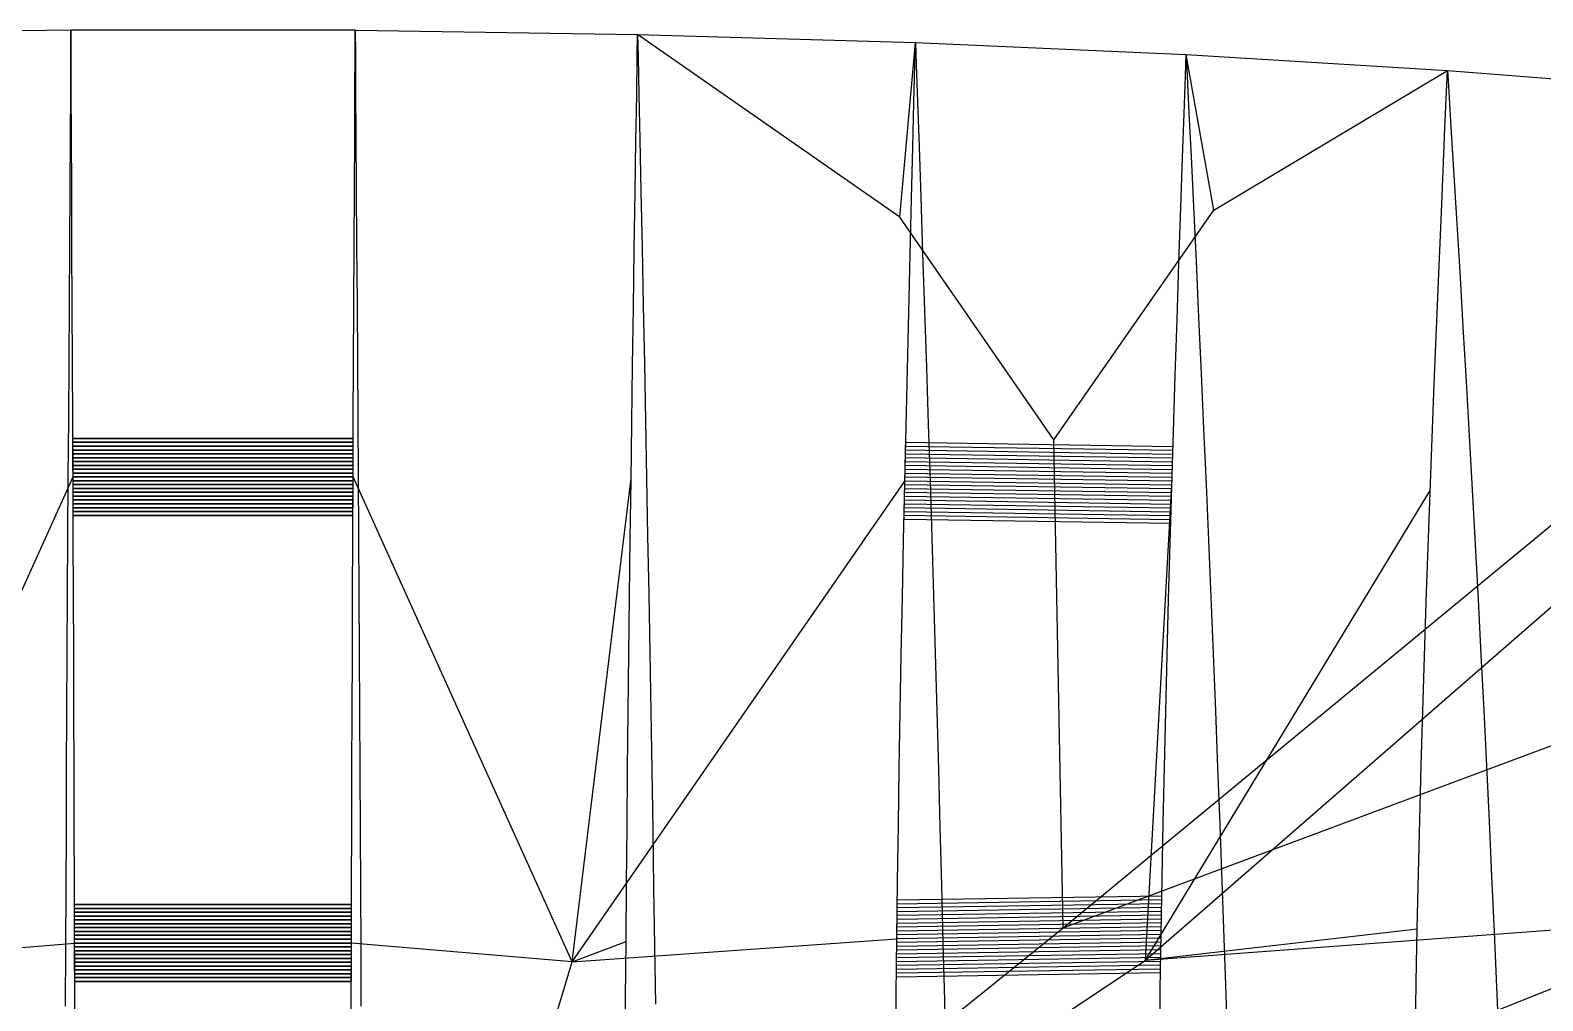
# Model space of a CAD drawing. Extents: x -442 to 442, y 0 to 303.
# Drawn here: x -28.5 to 207.7, y 151.8 to 303.3 of the extents above; entities that cross this region are included whole.
import ezdxf

# ---------------------------------------------------------------- set-up
doc = ezdxf.new("R2010")
doc.units = 0

msp = doc.modelspace()

# ---------------------------------------------------------------- linework, layer by layer
at = {"layer": 'default', "color": 5, "linetype": 'CONTINUOUS'}
for p, q in [((-22.204, 303.301, 0.392), (-66.309, 302.663, 3.558)), ((-22.204, 303.301, 0.392), (-22.228, 299.784, -0.314)), ((22.204, 303.301, 0.392), (-22.204, 303.301, 0.392)), ((22.204, 303.301, 0.392), (22.228, 299.784, -0.314)), ((22.204, 303.301, 0.392), (66.309, 302.663, 3.558)), ((66.309, 302.663, 3.558), (66.383, 299.168, 2.858)), ((66.309, 302.663, 3.558), (109.698, 301.408, 9.802)), ((109.698, 301.408, 9.802), (109.819, 297.956, 9.114)), ((109.698, 301.408, 9.802), (151.974, 299.524, 18.966)), ((-22.228, 299.784, -0.314), (-22.269, 293.791, -1.504)), ((22.228, 299.784, -0.314), (22.269, 293.791, -1.504)), ((66.383, 299.168, 2.858), (66.509, 293.212, 1.677)), ((109.819, 297.956, 9.114), (110.023, 292.073, 7.953)), ((151.974, 299.524, 18.966), (152.139, 296.137, 18.296)), ((151.974, 299.524, 18.966), (192.782, 297.031, 30.818)), ((152.139, 296.137, 18.296), (152.418, 290.364, 17.165)), ((192.782, 297.031, 30.818), (192.987, 293.73, 30.17)), ((192.782, 297.031, 30.818), (231.772, 293.93, 45.097)), ((-22.269, 293.791, -1.504), (-22.316, 286.767, -2.892)), ((22.269, 293.791, -1.504), (22.316, 286.767, -2.892)), ((66.509, 293.212, 1.677), (66.655, 286.232, 0.302)), ((192.987, 293.73, 30.17), (193.333, 288.103, 29.077)), ((110.023, 292.073, 7.953), (110.261, 285.179, 6.601)), ((152.418, 290.364, 17.165), (152.744, 283.598, 15.848)), ((-22.316, 286.767, -2.892), (-22.37, 278.667, -4.47)), ((22.316, 286.767, -2.892), (22.37, 278.667, -4.47)), ((66.655, 286.232, 0.302), (66.821, 278.182, -1.263)), ((193.333, 288.103, 29.077), (193.737, 281.508, 27.804)), ((110.261, 285.179, 6.601), (110.531, 277.228, 5.063)), ((152.744, 283.598, 15.848), (153.114, 275.796, 14.348)), ((193.737, 281.508, 27.804), (194.196, 273.902, 26.355)), ((-22.37, 278.667, -4.47), (-22.428, 269.794, -6.179)), ((22.37, 278.667, -4.47), (22.428, 269.794, -6.179)), ((66.821, 278.182, -1.263), (67.001, 269.364, -2.957)), ((110.531, 277.228, 5.063), (110.824, 268.518, 3.397)), ((153.114, 275.796, 14.348), (153.515, 267.249, 12.725)), ((194.196, 273.902, 26.355), (194.693, 265.571, 24.785)), ((-22.428, 269.794, -6.179), (-22.487, 260.667, -7.912)), ((22.428, 269.794, -6.179), (22.487, 260.667, -7.912)), ((67.001, 269.364, -2.957), (67.183, 260.292, -4.675)), ((110.824, 268.518, 3.397), (111.121, 259.559, 1.708)), ((153.515, 267.249, 12.725), (153.921, 258.456, 11.078)), ((194.693, 265.571, 24.785), (195.197, 257, 23.193)), ((-22.487, 260.667, -7.912), (-22.545, 251.606, -9.603)), ((22.487, 260.667, -7.912), (22.545, 251.606, -9.603)), ((67.183, 260.292, -4.675), (67.361, 251.287, -6.351)), ((111.121, 259.559, 1.708), (111.411, 250.665, 0.06)), ((153.921, 258.456, 11.078), (154.318, 249.728, 9.471)), ((195.197, 257, 23.193), (195.689, 248.492, 21.639)), ((-22.545, 251.606, -9.603), (-22.601, 242.611, -11.251)), ((22.545, 251.606, -9.603), (22.601, 242.611, -11.251)), ((67.361, 251.287, -6.351), (67.534, 242.348, -7.985)), ((111.411, 250.665, 0.06), (111.693, 241.836, -1.547)), ((154.318, 249.728, 9.471), (154.705, 241.064, 7.904)), ((195.689, 248.492, 21.639), (196.169, 240.047, 20.123)), ((-22.601, 242.611, -11.251), (-22.656, 233.596, -12.872)), ((22.601, 242.611, -11.251), (22.656, 233.596, -12.872)), ((67.534, 242.348, -7.985), (67.705, 233.389, -9.592)), ((111.693, 241.836, -1.547), (111.971, 232.987, -3.128)), ((154.705, 241.064, 7.904), (155.086, 232.379, 6.363)), ((196.169, 240.047, 20.123), (196.641, 231.581, 18.632)), ((-22.656, 233.596, -12.872), (-22.71, 224.517, -14.465)), ((22.656, 233.596, -12.872), (22.71, 224.517, -14.465)), ((67.705, 233.389, -9.592), (67.873, 224.365, -11.173)), ((111.971, 232.987, -3.128), (112.244, 224.074, -4.683)), ((155.086, 232.379, 6.363), (155.46, 223.633, 4.846)), ((196.641, 231.581, 18.632), (197.105, 223.055, 17.165)), ((-22.71, 224.517, -14.465), (-22.764, 215.359, -16.029)), ((22.71, 224.517, -14.465), (22.764, 215.359, -16.029)), ((67.873, 224.365, -11.173), (68.037, 215.264, -12.723)), ((112.244, 224.074, -4.683), (112.513, 215.085, -6.208)), ((155.46, 223.633, 4.846), (155.827, 214.811, 3.359)), ((197.105, 223.055, 17.165), (197.561, 214.455, 15.725)), ((-22.764, 215.359, -16.029), (-22.816, 206.155, -17.561)), ((22.764, 215.359, -16.029), (22.816, 206.155, -17.561)), ((68.037, 215.264, -12.723), (68.199, 206.117, -14.243)), ((112.513, 215.085, -6.208), (112.776, 206.051, -7.704)), ((155.827, 214.811, 3.359), (156.188, 205.945, 1.899)), ((197.561, 214.455, 15.725), (198.009, 205.813, 14.311)), ((-22.816, 206.155, -17.561), (-22.866, 196.928, -19.052)), ((22.816, 206.155, -17.561), (22.866, 196.928, -19.052)), ((68.199, 206.117, -14.243), (68.356, 196.946, -15.722)), ((112.776, 206.051, -7.704), (113.031, 196.992, -9.159)), ((156.188, 205.945, 1.899), (156.539, 197.056, 0.479)), ((198.009, 205.813, 14.311), (198.444, 197.147, 12.936)), ((-22.866, 196.928, -19.052), (-22.916, 187.697, -20.506)), ((22.866, 196.928, -19.052), (22.916, 187.697, -20.506)), ((68.356, 196.946, -15.722), (68.509, 187.772, -17.164)), ((113.031, 196.992, -9.159), (113.281, 187.931, -10.579)), ((156.539, 197.056, 0.479), (156.881, 188.163, -0.907)), ((198.444, 197.147, 12.936), (198.87, 188.478, 11.593)), ((-22.916, 187.697, -20.506), (-22.964, 178.478, -21.921)), ((22.916, 187.697, -20.506), (22.964, 178.478, -21.921)), ((68.509, 187.772, -17.164), (68.658, 178.611, -18.568)), ((113.281, 187.931, -10.579), (113.524, 178.882, -11.96)), ((156.881, 188.163, -0.907), (157.214, 179.282, -2.257)), ((198.87, 188.478, 11.593), (199.284, 179.821, 10.286)), ((199.284, 179.821, 10.286), (199.688, 171.183, 9.008)), ((-22.964, 178.478, -21.921), (-23.011, 169.281, -23.303)), ((22.964, 178.478, -21.921), (23.011, 169.281, -23.303)), ((68.658, 178.611, -18.568), (68.803, 169.47, -19.939)), ((113.524, 178.882, -11.96), (113.761, 169.854, -13.31)), ((157.214, 179.282, -2.257), (157.539, 170.422, -3.575)), ((157.539, 170.422, -3.575), (157.855, 161.587, -4.853)), ((199.688, 171.183, 9.008), (200.081, 162.571, 7.769)), ((-23.011, 169.281, -23.303), (-23.057, 160.111, -24.642)), ((23.011, 169.281, -23.303), (23.057, 160.111, -24.642)), ((68.803, 169.47, -19.939), (68.944, 160.356, -21.267)), ((113.761, 169.854, -13.31), (113.991, 160.852, -14.618)), ((113.991, 160.852, -14.618), (114.214, 151.886, -15.886)), ((157.855, 161.587, -4.853), (158.161, 152.788, -6.091)), ((200.081, 162.571, 7.769), (200.461, 153.993, 6.568)), ((-23.057, 160.111, -24.642), (-23.101, 150.977, -25.939)), ((23.057, 160.111, -24.642), (23.101, 150.977, -25.939)), ((68.944, 160.356, -21.267), (69.081, 151.278, -22.554)), ((200.461, 153.993, 6.568), (200.827, 145.454, 5.41)), ((114.214, 151.886, -15.886), (114.428, 142.961, -17.106)), ((158.161, 152.788, -6.091), (158.455, 144.029, -7.284))]:
    msp.add_line(p, q, dxfattribs=at)
at = {"layer": 'default', "color": 3, "linetype": 'CONTINUOUS'}
for p, q in [((-22.186, 299.76, 0.926), (-22.204, 303.301, 0.392)), ((22.186, 299.76, 0.926), (22.204, 303.301, 0.392)), ((66.253, 299.144, 4.083), (66.309, 302.663, 3.558)), ((109.608, 297.93, 10.313), (109.698, 301.408, 9.802)), ((-22.156, 293.724, 1.825), (-22.186, 299.76, 0.926)), ((22.156, 293.724, 1.825), (22.186, 299.76, 0.926)), ((66.159, 293.144, 4.97), (66.253, 299.144, 4.083)), ((109.457, 292.003, 11.175), (109.608, 297.93, 10.313)), ((151.853, 296.11, 19.456), (151.974, 299.524, 18.966)), ((151.649, 290.29, 20.283), (151.853, 296.11, 19.456)), ((192.636, 293.701, 31.281), (192.782, 297.031, 30.818)), ((-22.12, 286.646, 2.871), (-22.156, 293.724, 1.825)), ((22.12, 286.646, 2.871), (22.156, 293.724, 1.825)), ((66.05, 286.109, 6.001), (66.159, 293.144, 4.97)), ((192.388, 288.025, 32.062), (192.636, 293.701, 31.281)), ((109.281, 285.052, 12.177), (109.457, 292.003, 11.175)), ((151.412, 283.465, 21.242), (151.649, 290.29, 20.283)), ((-22.08, 278.491, 4.055), (-22.12, 286.646, 2.871)), ((22.08, 278.491, 4.055), (22.12, 286.646, 2.871)), ((65.926, 278.003, 7.168), (66.05, 286.109, 6.001)), ((192.101, 281.368, 32.969), (192.388, 288.025, 32.062)), ((109.081, 277.043, 13.312), (109.281, 285.052, 12.177)), ((151.143, 275.603, 22.329), (151.412, 283.465, 21.242)), ((191.776, 273.699, 33.997), (192.101, 281.368, 32.969)), ((-22.036, 269.573, 5.334), (-22.08, 278.491, 4.055)), ((22.036, 269.573, 5.334), (22.08, 278.491, 4.055)), ((65.792, 269.138, 8.428), (65.926, 278.003, 7.168)), ((108.866, 268.285, 14.536), (109.081, 277.043, 13.312)), ((150.853, 267.004, 23.503), (151.143, 275.603, 22.329)), ((191.425, 265.312, 35.105), (191.776, 273.699, 33.997)), ((-21.992, 260.4, 6.624), (-22.036, 269.573, 5.334)), ((21.992, 260.4, 6.624), (22.036, 269.573, 5.334)), ((65.657, 260.02, 9.7), (65.792, 269.138, 8.428)), ((108.649, 259.277, 15.773), (108.866, 268.285, 14.536)), ((150.561, 258.159, 24.687), (150.853, 267.004, 23.503)), ((191.071, 256.685, 36.224), (191.425, 265.312, 35.105)), ((-21.95, 251.302, 7.875), (-21.992, 260.4, 6.624)), ((21.95, 251.302, 7.875), (21.992, 260.4, 6.624)), ((65.526, 250.978, 10.933), (65.657, 260.02, 9.7)), ((108.438, 250.343, 16.971), (108.649, 259.277, 15.773)), ((150.278, 249.388, 25.834), (150.561, 258.159, 24.687)), ((190.728, 248.13, 37.307), (191.071, 256.685, 36.224)), ((-21.908, 242.275, 9.091), (-21.95, 251.302, 7.875)), ((21.908, 242.275, 9.091), (21.95, 251.302, 7.875)), ((65.399, 242.004, 12.131), (65.526, 250.978, 10.933)), ((108.234, 241.477, 18.134), (108.438, 250.343, 16.971)), ((150.003, 240.684, 26.947), (150.278, 249.388, 25.834)), ((190.395, 239.64, 38.358), (190.728, 248.13, 37.307)), ((-21.868, 233.25, 10.269), (-21.908, 242.275, 9.091)), ((21.868, 233.25, 10.269), (21.908, 242.275, 9.091)), ((65.276, 233.034, 13.292), (65.399, 242.004, 12.131)), ((108.035, 232.615, 19.262), (108.234, 241.477, 18.134)), ((149.736, 231.983, 28.027), (150.003, 240.684, 26.947)), ((190.072, 231.153, 39.376), (190.395, 239.64, 38.358)), ((-21.829, 224.186, 11.411), (-21.868, 233.25, 10.269)), ((21.829, 224.186, 11.411), (21.868, 233.25, 10.269)), ((65.156, 224.025, 14.417), (65.276, 233.034, 13.292)), ((107.843, 223.714, 20.354), (108.035, 232.615, 19.262)), ((149.478, 223.244, 29.072), (149.736, 231.983, 28.027)), ((189.76, 222.63, 40.361), (190.072, 231.153, 39.376)), ((-21.792, 215.095, 12.502), (-21.829, 224.186, 11.411)), ((21.792, 215.095, 12.502), (21.829, 224.186, 11.411)), ((65.042, 214.988, 15.491), (65.156, 224.025, 14.417)), ((107.66, 214.786, 21.397), (107.843, 223.714, 20.354)), ((149.232, 214.479, 30.069), (149.478, 223.244, 29.072)), ((189.463, 214.081, 41.301), (189.76, 222.63, 40.361)), ((-21.757, 206.01, 13.538), (-21.792, 215.095, 12.502)), ((21.757, 206.01, 13.538), (21.792, 215.095, 12.502)), ((64.934, 205.958, 16.512), (65.042, 214.988, 15.491)), ((107.486, 205.864, 22.387), (107.66, 214.786, 21.397)), ((148.999, 205.72, 31.015), (149.232, 214.479, 30.069)), ((189.181, 205.538, 42.191), (189.463, 214.081, 41.301)), ((-21.724, 196.949, 14.508), (-21.757, 206.01, 13.538)), ((21.724, 196.949, 14.508), (21.757, 206.01, 13.538)), ((64.832, 196.951, 17.467), (64.934, 205.958, 16.512)), ((107.323, 196.966, 23.313), (107.486, 205.864, 22.387)), ((148.78, 196.984, 31.899), (148.999, 205.72, 31.015)), ((188.918, 197.018, 43.022), (189.181, 205.538, 42.191)), ((-21.693, 187.918, 15.41), (-21.724, 196.949, 14.508)), ((21.693, 187.918, 15.41), (21.724, 196.949, 14.508)), ((64.738, 187.975, 18.355), (64.832, 196.951, 17.467)), ((107.172, 188.098, 24.174), (107.323, 196.966, 23.313)), ((148.578, 188.278, 32.72), (148.78, 196.984, 31.899)), ((188.674, 188.527, 43.793), (188.918, 197.018, 43.022)), ((-21.665, 178.912, 16.244), (-21.693, 187.918, 15.41)), ((21.665, 178.912, 16.244), (21.693, 187.918, 15.41)), ((64.651, 179.023, 19.175), (64.738, 187.975, 18.355)), ((107.032, 179.254, 24.968), (107.172, 188.098, 24.174)), ((148.391, 179.595, 33.476), (148.578, 188.278, 32.72)), ((188.449, 180.059, 44.502), (188.674, 188.527, 43.793)), ((148.221, 170.922, 34.164), (148.391, 179.595, 33.476)), ((188.246, 171.6, 45.145), (188.449, 180.059, 44.502)), ((-21.639, 169.914, 17.004), (-21.665, 178.912, 16.244)), ((21.639, 169.914, 17.004), (21.665, 178.912, 16.244)), ((64.572, 170.08, 19.922), (64.651, 179.023, 19.175)), ((106.905, 170.419, 25.691), (107.032, 179.254, 24.968)), ((64.5, 161.149, 20.595), (64.572, 170.08, 19.922)), ((106.791, 161.596, 26.341), (106.905, 170.419, 25.691)), ((148.069, 162.26, 34.781), (148.221, 170.922, 34.164)), ((188.063, 163.152, 45.721), (188.246, 171.6, 45.145)), ((-21.616, 160.929, 17.689), (-21.639, 169.914, 17.004)), ((21.616, 160.929, 17.689), (21.639, 169.914, 17.004)), ((187.902, 154.742, 46.229), (188.063, 163.152, 45.721)), ((-21.595, 151.983, 18.298), (-21.616, 160.929, 17.689)), ((21.595, 151.983, 18.298), (21.616, 160.929, 17.689)), ((64.437, 152.258, 21.193), (64.5, 161.149, 20.595)), ((106.689, 152.812, 26.918), (106.791, 161.596, 26.341)), ((147.934, 153.636, 35.327), (148.069, 162.26, 34.781)), ((147.818, 145.077, 35.794), (147.934, 153.636, 35.327)), ((187.765, 146.395, 46.662), (187.902, 154.742, 46.229)), ((-21.577, 143.104, 18.822), (-21.595, 151.983, 18.298)), ((21.577, 143.104, 18.822), (21.595, 151.983, 18.298)), ((64.382, 143.432, 21.708), (64.437, 152.258, 21.193)), ((106.602, 144.093, 27.413), (106.689, 152.812, 26.918))]:
    msp.add_line(p, q, dxfattribs=at)
at = {"layer": 'default', "color": 30, "linetype": 'CONTINUOUS'}
for p, q in [((107.28, 274.149, 94.138), (66.309, 302.663, 3.558)), ((107.28, 274.149, 94.138), (109.698, 301.408, 9.802)), ((156.309, 275.218, 94.697), (151.974, 299.524, 18.966)), ((156.309, 275.218, 94.697), (192.782, 297.031, 30.818)), ((131.325, 239.366, 203.23), (107.28, 274.149, 94.138)), ((131.325, 239.366, 203.23), (156.309, 275.218, 94.697)), ((132.746, 163.168, 438.179), (131.325, 239.366, 203.23)), ((132.746, 163.168, 438.179), (212.202, 228.693, 246.04)), ((132.746, 163.168, 438.179), (264.777, 212.451, 304.856)), ((33.693, 83.712, 669.633), (132.746, 163.168, 438.179))]:
    msp.add_line(p, q, dxfattribs=at)
at = {"layer": 'default', "color": 2, "linetype": 'CONTINUOUS'}
for p, q in [((-21.894, 238.978, 9.521), (-21.896, 239.578, 9.443)), ((-21.896, 239.578, 9.443), (21.896, 239.578, 9.443)), ((21.896, 239.578, 9.443), (-21.896, 239.578, 9.443)), ((-21.894, 238.978, 9.521), (-21.896, 238.978, 9.443)), ((-21.891, 238.378, 9.599), (-21.894, 238.978, 9.521)), ((-21.894, 238.978, 9.521), (21.894, 238.978, 9.521)), ((21.894, 238.978, 9.521), (-21.894, 238.978, 9.521)), ((21.891, 238.378, 9.599), (21.894, 238.978, 9.521)), ((21.894, 238.978, 9.521), (21.896, 239.578, 9.443)), ((21.894, 238.978, 9.521), (21.896, 238.978, 9.443)), ((108.163, 238.337, 18.534), (108.177, 238.937, 18.457)), ((149.93, 238.301, 27.243), (108.177, 238.937, 18.457)), ((-21.891, 238.378, 9.599), (-21.894, 238.378, 9.521)), ((-21.888, 237.778, 9.678), (-21.891, 238.378, 9.599)), ((-21.891, 238.378, 9.599), (21.891, 238.378, 9.599)), ((21.891, 238.378, 9.599), (-21.891, 238.378, 9.599)), ((-21.888, 237.778, 9.678), (-21.891, 237.778, 9.599)), ((-21.886, 237.178, 9.756), (-21.888, 237.778, 9.678)), ((-21.888, 237.778, 9.678), (21.888, 237.778, 9.678)), ((21.888, 237.778, 9.678), (-21.888, 237.778, 9.678)), ((-21.886, 237.178, 9.756), (-21.888, 237.178, 9.678)), ((-21.883, 236.578, 9.834), (-21.886, 237.178, 9.756)), ((-21.886, 237.178, 9.756), (21.886, 237.178, 9.756)), ((21.886, 237.178, 9.756), (-21.886, 237.178, 9.756)), ((-21.883, 236.578, 9.834), (-21.886, 236.578, 9.756)), ((-21.88, 235.978, 9.913), (-21.883, 236.578, 9.834)), ((-21.883, 236.578, 9.834), (21.883, 236.578, 9.834)), ((21.883, 236.578, 9.834), (-21.883, 236.578, 9.834)), ((21.88, 235.978, 9.913), (21.883, 236.578, 9.834)), ((21.883, 236.578, 9.834), (21.886, 237.178, 9.756)), ((21.883, 236.578, 9.834), (21.886, 236.578, 9.756)), ((21.886, 237.178, 9.756), (21.888, 237.778, 9.678)), ((21.886, 237.178, 9.756), (21.888, 237.178, 9.678)), ((21.888, 237.778, 9.678), (21.891, 238.378, 9.599)), ((21.888, 237.778, 9.678), (21.891, 237.778, 9.599)), ((21.891, 238.378, 9.599), (21.894, 238.378, 9.521)), ((108.11, 235.937, 18.839), (108.123, 236.537, 18.763)), ((108.123, 236.537, 18.763), (108.137, 237.137, 18.686)), ((149.856, 235.9, 27.541), (108.123, 236.537, 18.763)), ((108.137, 237.137, 18.686), (108.15, 237.737, 18.61)), ((149.875, 236.5, 27.466), (108.137, 237.137, 18.686)), ((108.15, 237.737, 18.61), (108.163, 238.337, 18.534)), ((149.893, 237.1, 27.392), (108.15, 237.737, 18.61)), ((149.912, 237.7, 27.318), (108.163, 238.337, 18.534)), ((149.875, 236.5, 27.466), (149.893, 236.5, 27.392)), ((149.893, 237.1, 27.392), (149.912, 237.1, 27.318)), ((149.912, 237.7, 27.318), (149.93, 237.7, 27.243)), ((-21.88, 235.978, 9.913), (-21.883, 235.978, 9.834)), ((-21.878, 235.378, 9.991), (-21.88, 235.978, 9.913)), ((-21.88, 235.978, 9.913), (21.88, 235.978, 9.913)), ((21.88, 235.978, 9.913), (-21.88, 235.978, 9.913)), ((-21.878, 235.378, 9.991), (-21.88, 235.378, 9.913)), ((-21.875, 234.778, 10.07), (-21.878, 235.378, 9.991)), ((-21.878, 235.378, 9.991), (21.878, 235.378, 9.991)), ((21.878, 235.378, 9.991), (-21.878, 235.378, 9.991)), ((-21.875, 234.778, 10.07), (-21.878, 234.778, 9.991)), ((-21.872, 234.178, 10.148), (-21.875, 234.778, 10.07)), ((-21.875, 234.778, 10.07), (21.875, 234.778, 10.07)), ((21.875, 234.778, 10.07), (-21.875, 234.778, 10.07)), ((-21.872, 234.178, 10.148), (-21.875, 234.178, 10.07)), ((-21.87, 233.578, 10.226), (-21.872, 234.178, 10.148)), ((-21.872, 234.178, 10.148), (21.872, 234.178, 10.148)), ((21.872, 234.178, 10.148), (-21.872, 234.178, 10.148)), ((21.87, 233.578, 10.226), (21.872, 234.178, 10.148)), ((21.872, 234.178, 10.148), (21.875, 234.778, 10.07)), ((21.872, 234.178, 10.148), (21.875, 234.178, 10.07)), ((21.875, 234.778, 10.07), (21.878, 235.378, 9.991)), ((21.875, 234.778, 10.07), (21.878, 234.778, 9.991)), ((21.878, 235.378, 9.991), (21.88, 235.978, 9.913)), ((21.878, 235.378, 9.991), (21.88, 235.378, 9.913)), ((21.88, 235.978, 9.913), (21.883, 235.978, 9.834)), ((108.056, 233.536, 19.144), (108.069, 234.137, 19.068)), ((108.069, 234.137, 19.068), (108.083, 234.737, 18.992)), ((149.783, 233.499, 27.839), (108.069, 234.137, 19.068)), ((108.083, 234.737, 18.992), (108.096, 235.337, 18.915)), ((149.801, 234.099, 27.764), (108.083, 234.737, 18.992)), ((108.096, 235.337, 18.915), (108.11, 235.937, 18.839)), ((149.82, 234.699, 27.69), (108.096, 235.337, 18.915)), ((149.838, 235.299, 27.615), (108.11, 235.937, 18.839)), ((149.801, 234.099, 27.764), (149.82, 234.099, 27.69)), ((149.82, 234.699, 27.69), (149.838, 234.699, 27.615)), ((149.838, 235.299, 27.615), (149.856, 235.299, 27.541)), ((149.856, 235.9, 27.541), (149.875, 235.9, 27.466)), ((-21.87, 233.578, 10.226), (-21.872, 233.578, 10.148)), ((-21.867, 232.978, 10.303), (-21.87, 233.578, 10.226)), ((-21.87, 233.578, 10.226), (21.87, 233.578, 10.226)), ((21.87, 233.578, 10.226), (-21.87, 233.578, 10.226)), ((-21.867, 232.978, 10.303), (-21.87, 232.978, 10.226)), ((-21.864, 232.378, 10.379), (-21.867, 232.978, 10.303)), ((-21.867, 232.978, 10.303), (21.867, 232.978, 10.303)), ((21.867, 232.978, 10.303), (-21.867, 232.978, 10.303)), ((-21.864, 232.378, 10.379), (-21.867, 232.378, 10.303)), ((-21.862, 231.778, 10.455), (-21.864, 232.378, 10.379)), ((-21.864, 232.378, 10.379), (21.864, 232.378, 10.379)), ((21.864, 232.378, 10.379), (-21.864, 232.378, 10.379)), ((-21.862, 231.778, 10.455), (-21.864, 231.778, 10.379)), ((-21.859, 231.178, 10.53), (-21.862, 231.778, 10.455)), ((-21.862, 231.778, 10.455), (21.862, 231.778, 10.455)), ((21.862, 231.778, 10.455), (-21.862, 231.778, 10.455)), ((21.859, 231.178, 10.53), (21.862, 231.778, 10.455)), ((21.862, 231.778, 10.455), (21.864, 232.378, 10.379)), ((21.862, 231.778, 10.455), (21.864, 231.778, 10.379)), ((21.864, 232.378, 10.379), (21.867, 232.978, 10.303)), ((21.864, 232.378, 10.379), (21.867, 232.378, 10.303)), ((21.867, 232.978, 10.303), (21.87, 233.578, 10.226)), ((21.867, 232.978, 10.303), (21.87, 232.978, 10.226)), ((21.87, 233.578, 10.226), (21.872, 233.578, 10.148)), ((108.003, 231.136, 19.443), (108.016, 231.736, 19.37)), ((108.016, 231.736, 19.37), (108.029, 232.336, 19.296)), ((149.71, 231.098, 28.133), (108.016, 231.736, 19.37)), ((108.029, 232.336, 19.296), (108.043, 232.936, 19.221)), ((149.728, 231.698, 28.061), (108.029, 232.336, 19.296)), ((108.043, 232.936, 19.221), (108.056, 233.536, 19.144)), ((149.746, 232.298, 27.988), (108.043, 232.936, 19.221)), ((149.764, 232.899, 27.913), (108.056, 233.536, 19.144)), ((149.728, 231.698, 28.061), (149.746, 231.698, 27.988)), ((149.746, 232.298, 27.988), (149.764, 232.298, 27.913)), ((149.764, 232.899, 27.913), (149.783, 232.899, 27.839)), ((149.783, 233.499, 27.839), (149.801, 233.499, 27.764)), ((-21.859, 231.178, 10.53), (-21.862, 231.178, 10.455)), ((-21.857, 230.578, 10.606), (-21.859, 231.178, 10.53)), ((-21.859, 231.178, 10.53), (21.859, 231.178, 10.53)), ((21.859, 231.178, 10.53), (-21.859, 231.178, 10.53)), ((-21.857, 230.578, 10.606), (-21.859, 230.578, 10.53)), ((-21.854, 229.978, 10.681), (-21.857, 230.578, 10.606)), ((-21.857, 230.578, 10.606), (21.857, 230.578, 10.606)), ((21.857, 230.578, 10.606), (-21.857, 230.578, 10.606)), ((-21.854, 229.978, 10.681), (-21.857, 229.978, 10.606)), ((-21.852, 229.378, 10.757), (-21.854, 229.978, 10.681)), ((-21.854, 229.978, 10.681), (21.854, 229.978, 10.681)), ((21.854, 229.978, 10.681), (-21.854, 229.978, 10.681)), ((-21.852, 229.378, 10.757), (-21.854, 229.378, 10.681)), ((-21.849, 228.778, 10.833), (-21.852, 229.378, 10.757)), ((-21.852, 229.378, 10.757), (21.852, 229.378, 10.757)), ((21.852, 229.378, 10.757), (-21.852, 229.378, 10.757)), ((21.849, 228.778, 10.833), (21.852, 229.378, 10.757)), ((21.852, 229.378, 10.757), (21.854, 229.978, 10.681)), ((21.852, 229.378, 10.757), (21.854, 229.378, 10.681)), ((21.854, 229.978, 10.681), (21.857, 230.578, 10.606)), ((21.854, 229.978, 10.681), (21.857, 229.978, 10.606)), ((21.857, 230.578, 10.606), (21.859, 231.178, 10.53)), ((21.857, 230.578, 10.606), (21.859, 230.578, 10.53)), ((21.859, 231.178, 10.53), (21.862, 231.178, 10.455)), ((107.952, 228.736, 19.738), (107.965, 229.336, 19.664)), ((107.965, 229.336, 19.664), (107.978, 229.936, 19.591)), ((149.639, 228.697, 28.42), (107.965, 229.336, 19.664)), ((107.978, 229.936, 19.591), (107.99, 230.536, 19.517)), ((149.657, 229.297, 28.348), (107.978, 229.936, 19.591)), ((107.99, 230.536, 19.517), (108.003, 231.136, 19.443)), ((149.675, 229.898, 28.276), (107.99, 230.536, 19.517)), ((149.693, 230.498, 28.204), (108.003, 231.136, 19.443)), ((149.657, 229.297, 28.348), (149.675, 229.297, 28.276)), ((149.675, 229.898, 28.276), (149.693, 229.898, 28.204)), ((149.693, 230.498, 28.204), (149.71, 230.498, 28.133)), ((149.71, 231.098, 28.133), (149.728, 231.098, 28.061)), ((-21.849, 228.778, 10.833), (-21.852, 228.778, 10.757)), ((-21.846, 228.178, 10.908), (-21.849, 228.778, 10.833)), ((-21.849, 228.778, 10.833), (21.849, 228.778, 10.833)), ((21.849, 228.778, 10.833), (-21.849, 228.778, 10.833)), ((-21.846, 228.178, 10.908), (-21.849, 228.178, 10.833)), ((-21.844, 227.578, 10.984), (-21.846, 228.178, 10.908)), ((-21.846, 228.178, 10.908), (21.846, 228.178, 10.908)), ((21.846, 228.178, 10.908), (-21.846, 228.178, 10.908)), ((-21.844, 227.578, 10.984), (-21.846, 227.578, 10.908)), ((-21.844, 227.578, 10.984), (21.844, 227.578, 10.984)), ((21.844, 227.578, 10.984), (-21.844, 227.578, 10.984)), ((21.844, 227.578, 10.984), (21.846, 228.178, 10.908)), ((21.844, 227.578, 10.984), (21.846, 227.578, 10.908)), ((21.846, 228.178, 10.908), (21.849, 228.778, 10.833)), ((21.846, 228.178, 10.908), (21.849, 228.178, 10.833)), ((21.849, 228.778, 10.833), (21.852, 228.778, 10.757)), ((107.913, 226.935, 19.959), (107.926, 227.535, 19.885)), ((149.568, 226.296, 28.707), (107.913, 226.935, 19.959)), ((107.926, 227.535, 19.885), (107.939, 228.135, 19.812)), ((149.586, 226.896, 28.635), (107.926, 227.535, 19.885)), ((107.939, 228.135, 19.812), (107.952, 228.736, 19.738)), ((149.604, 227.497, 28.563), (107.939, 228.135, 19.812)), ((149.622, 228.097, 28.492), (107.952, 228.736, 19.738)), ((149.586, 226.896, 28.635), (149.604, 226.896, 28.563)), ((149.604, 227.497, 28.563), (149.622, 227.497, 28.492)), ((149.622, 228.097, 28.492), (149.639, 228.097, 28.42)), ((149.639, 228.697, 28.42), (149.657, 228.697, 28.348)), ((149.568, 226.296, 28.707), (149.586, 226.296, 28.635)), ((148.172, 168.159, 34.361), (106.867, 167.493, 25.907)), ((-21.629, 166.223, 17.285), (-21.631, 166.823, 17.24)), ((-21.631, 166.823, 17.24), (21.631, 166.823, 17.24)), ((21.631, 166.823, 17.24), (-21.631, 166.823, 17.24)), ((-21.629, 166.223, 17.285), (-21.631, 166.223, 17.24)), ((-21.628, 165.623, 17.331), (-21.629, 166.223, 17.285)), ((-21.629, 166.223, 17.285), (21.629, 166.223, 17.285)), ((21.629, 166.223, 17.285), (-21.629, 166.223, 17.285)), ((-21.628, 165.623, 17.331), (-21.629, 165.623, 17.285)), ((-21.626, 165.023, 17.377), (-21.628, 165.623, 17.331)), ((-21.628, 165.623, 17.331), (21.628, 165.623, 17.331)), ((21.628, 165.623, 17.331), (-21.628, 165.623, 17.331)), ((21.626, 165.023, 17.377), (21.628, 165.623, 17.331)), ((21.628, 165.623, 17.331), (21.629, 166.223, 17.285)), ((21.628, 165.623, 17.331), (21.629, 165.623, 17.285)), ((21.629, 166.223, 17.285), (21.631, 166.823, 17.24)), ((21.629, 166.223, 17.285), (21.631, 166.223, 17.24)), ((148.13, 165.758, 34.532), (106.836, 165.092, 26.084)), ((106.836, 165.092, 26.084), (106.844, 165.692, 26.039)), ((148.141, 166.359, 34.489), (106.844, 165.692, 26.039)), ((106.844, 165.692, 26.039), (106.852, 166.292, 25.995)), ((148.151, 166.959, 34.446), (106.852, 166.292, 25.995)), ((106.852, 166.292, 25.995), (106.859, 166.892, 25.951)), ((148.162, 167.559, 34.403), (106.859, 166.892, 25.951)), ((106.859, 166.892, 25.951), (106.867, 167.493, 25.907)), ((148.13, 165.758, 34.532), (148.141, 165.758, 34.489)), ((148.141, 166.359, 34.489), (148.151, 166.359, 34.446)), ((148.151, 166.959, 34.446), (148.162, 166.959, 34.403)), ((148.162, 167.559, 34.403), (148.172, 167.559, 34.361)), ((-21.626, 165.023, 17.377), (-21.628, 165.023, 17.331)), ((-21.625, 164.423, 17.422), (-21.626, 165.023, 17.377)), ((-21.626, 165.023, 17.377), (21.626, 165.023, 17.377)), ((21.626, 165.023, 17.377), (-21.626, 165.023, 17.377)), ((-21.625, 164.423, 17.422), (-21.626, 164.423, 17.377)), ((-21.623, 163.823, 17.468), (-21.625, 164.423, 17.422)), ((-21.625, 164.423, 17.422), (21.625, 164.423, 17.422)), ((21.625, 164.423, 17.422), (-21.625, 164.423, 17.422)), ((-21.623, 163.823, 17.468), (-21.625, 163.823, 17.422)), ((-21.622, 163.223, 17.514), (-21.623, 163.823, 17.468)), ((-21.623, 163.823, 17.468), (21.623, 163.823, 17.468)), ((21.623, 163.823, 17.468), (-21.623, 163.823, 17.468)), ((-21.622, 163.223, 17.514), (-21.623, 163.223, 17.468)), ((-21.62, 162.623, 17.56), (-21.622, 163.223, 17.514)), ((-21.622, 163.223, 17.514), (21.622, 163.223, 17.514)), ((21.622, 163.223, 17.514), (-21.622, 163.223, 17.514)), ((21.62, 162.623, 17.56), (21.622, 163.223, 17.514)), ((21.622, 163.223, 17.514), (21.623, 163.823, 17.468)), ((21.622, 163.223, 17.514), (21.623, 163.223, 17.468)), ((21.623, 163.823, 17.468), (21.625, 164.423, 17.422)), ((21.623, 163.823, 17.468), (21.625, 163.823, 17.422)), ((21.625, 164.423, 17.422), (21.626, 165.023, 17.377)), ((21.625, 164.423, 17.422), (21.626, 164.423, 17.377)), ((21.626, 165.023, 17.377), (21.628, 165.023, 17.331)), ((148.088, 163.358, 34.703), (106.805, 162.692, 26.26)), ((106.805, 162.692, 26.26), (106.813, 163.292, 26.216)), ((148.099, 163.958, 34.66), (106.813, 163.292, 26.216)), ((106.813, 163.292, 26.216), (106.821, 163.892, 26.172)), ((148.109, 164.558, 34.617), (106.821, 163.892, 26.172)), ((106.821, 163.892, 26.172), (106.828, 164.492, 26.128)), ((148.12, 165.158, 34.574), (106.828, 164.492, 26.128)), ((106.828, 164.492, 26.128), (106.836, 165.092, 26.084)), ((148.088, 163.358, 34.703), (148.099, 163.358, 34.66)), ((148.099, 163.958, 34.66), (148.109, 163.958, 34.617)), ((148.109, 164.558, 34.617), (148.12, 164.558, 34.574)), ((148.12, 165.158, 34.574), (148.13, 165.158, 34.532)), ((-21.62, 162.623, 17.56), (-21.622, 162.623, 17.514)), ((-21.618, 162.023, 17.605), (-21.62, 162.623, 17.56)), ((-21.62, 162.623, 17.56), (21.62, 162.623, 17.56)), ((21.62, 162.623, 17.56), (-21.62, 162.623, 17.56)), ((-21.618, 162.023, 17.605), (-21.62, 162.023, 17.56)), ((-21.617, 161.423, 17.651), (-21.618, 162.023, 17.605)), ((-21.618, 162.023, 17.605), (21.618, 162.023, 17.605)), ((21.618, 162.023, 17.605), (-21.618, 162.023, 17.605)), ((-21.617, 161.423, 17.651), (-21.618, 161.423, 17.605)), ((-21.615, 160.823, 17.696), (-21.617, 161.423, 17.651)), ((-21.617, 161.423, 17.651), (21.617, 161.423, 17.651)), ((21.617, 161.423, 17.651), (-21.617, 161.423, 17.651)), ((-21.615, 160.823, 17.696), (-21.617, 160.823, 17.651)), ((-21.614, 160.223, 17.737), (-21.615, 160.823, 17.696)), ((-21.615, 160.823, 17.696), (21.615, 160.823, 17.696)), ((21.615, 160.823, 17.696), (-21.615, 160.823, 17.696)), ((21.614, 160.223, 17.737), (21.615, 160.823, 17.696)), ((21.615, 160.823, 17.696), (21.617, 161.423, 17.651)), ((21.615, 160.823, 17.696), (21.617, 160.823, 17.651)), ((21.617, 161.423, 17.651), (21.618, 162.023, 17.605)), ((21.617, 161.423, 17.651), (21.618, 161.423, 17.605)), ((21.618, 162.023, 17.605), (21.62, 162.623, 17.56)), ((21.618, 162.023, 17.605), (21.62, 162.023, 17.56)), ((21.62, 162.623, 17.56), (21.622, 162.623, 17.514)), ((148.048, 160.957, 34.863), (106.776, 160.292, 26.427)), ((106.776, 160.292, 26.427), (106.783, 160.892, 26.387)), ((148.058, 161.557, 34.825), (106.783, 160.892, 26.387)), ((106.783, 160.892, 26.387), (106.79, 161.492, 26.348)), ((148.067, 162.158, 34.787), (106.79, 161.492, 26.348)), ((106.79, 161.492, 26.348), (106.797, 162.092, 26.305)), ((148.077, 162.758, 34.745), (106.797, 162.092, 26.305)), ((106.797, 162.092, 26.305), (106.805, 162.692, 26.26)), ((148.048, 160.957, 34.863), (148.058, 160.957, 34.825)), ((148.058, 161.557, 34.825), (148.067, 161.557, 34.787)), ((148.067, 162.158, 34.787), (148.077, 162.158, 34.745)), ((148.077, 162.758, 34.745), (148.088, 162.758, 34.703)), ((-21.614, 160.223, 17.737), (-21.615, 160.223, 17.696)), ((-21.613, 159.623, 17.778), (-21.614, 160.223, 17.737)), ((-21.614, 160.223, 17.737), (21.614, 160.223, 17.737)), ((21.614, 160.223, 17.737), (-21.614, 160.223, 17.737)), ((-21.613, 159.623, 17.778), (-21.614, 159.623, 17.737)), ((-21.611, 159.023, 17.818), (-21.613, 159.623, 17.778)), ((-21.613, 159.623, 17.778), (21.613, 159.623, 17.778)), ((21.613, 159.623, 17.778), (-21.613, 159.623, 17.778)), ((-21.611, 159.023, 17.818), (-21.613, 159.023, 17.778)), ((-21.61, 158.423, 17.859), (-21.611, 159.023, 17.818)), ((-21.611, 159.023, 17.818), (21.611, 159.023, 17.818)), ((21.611, 159.023, 17.818), (-21.611, 159.023, 17.818)), ((-21.61, 158.423, 17.859), (-21.611, 158.423, 17.818)), ((-21.608, 157.823, 17.9), (-21.61, 158.423, 17.859)), ((-21.61, 158.423, 17.859), (21.61, 158.423, 17.859)), ((21.61, 158.423, 17.859), (-21.61, 158.423, 17.859)), ((21.608, 157.823, 17.9), (21.61, 158.423, 17.859)), ((21.61, 158.423, 17.859), (21.611, 159.023, 17.818)), ((21.61, 158.423, 17.859), (21.611, 158.423, 17.818)), ((21.611, 159.023, 17.818), (21.613, 159.623, 17.778)), ((21.611, 159.023, 17.818), (21.613, 159.023, 17.778)), ((21.613, 159.623, 17.778), (21.614, 160.223, 17.737)), ((21.613, 159.623, 17.778), (21.614, 159.623, 17.737)), ((21.614, 160.223, 17.737), (21.615, 160.223, 17.696)), ((148.011, 158.557, 35.016), (106.748, 157.892, 26.585)), ((106.748, 157.892, 26.585), (106.755, 158.492, 26.545)), ((148.02, 159.157, 34.978), (106.755, 158.492, 26.545)), ((106.755, 158.492, 26.545), (106.762, 159.092, 26.506)), ((148.03, 159.757, 34.939), (106.762, 159.092, 26.506)), ((106.762, 159.092, 26.506), (106.769, 159.692, 26.466)), ((148.039, 160.357, 34.901), (106.769, 159.692, 26.466)), ((106.769, 159.692, 26.466), (106.776, 160.292, 26.427)), ((148.011, 158.557, 35.016), (148.02, 158.557, 34.978)), ((148.02, 159.157, 34.978), (148.03, 159.157, 34.939)), ((148.03, 159.757, 34.939), (148.039, 159.757, 34.901)), ((148.039, 160.357, 34.901), (148.048, 160.357, 34.863)), ((-21.608, 157.823, 17.9), (-21.61, 157.823, 17.859)), ((-21.607, 157.223, 17.941), (-21.608, 157.823, 17.9)), ((-21.608, 157.823, 17.9), (21.608, 157.823, 17.9)), ((21.608, 157.823, 17.9), (-21.608, 157.823, 17.9)), ((-21.607, 157.223, 17.941), (-21.608, 157.223, 17.9)), ((-21.606, 156.623, 17.982), (-21.607, 157.223, 17.941)), ((-21.607, 157.223, 17.941), (21.607, 157.223, 17.941)), ((21.607, 157.223, 17.941), (-21.607, 157.223, 17.941)), ((-21.606, 156.623, 17.982), (-21.607, 156.623, 17.941)), ((-21.604, 156.023, 18.023), (-21.606, 156.623, 17.982)), ((-21.606, 156.623, 17.982), (21.606, 156.623, 17.982)), ((21.606, 156.623, 17.982), (-21.606, 156.623, 17.982)), ((-21.604, 156.023, 18.023), (-21.606, 156.023, 17.982)), ((-21.603, 155.423, 18.064), (-21.604, 156.023, 18.023)), ((-21.604, 156.023, 18.023), (21.604, 156.023, 18.023)), ((21.604, 156.023, 18.023), (-21.604, 156.023, 18.023)), ((21.603, 155.423, 18.064), (21.604, 156.023, 18.023)), ((21.604, 156.023, 18.023), (21.606, 156.623, 17.982)), ((21.604, 156.023, 18.023), (21.606, 156.023, 17.982)), ((21.606, 156.623, 17.982), (21.607, 157.223, 17.941)), ((21.606, 156.623, 17.982), (21.607, 156.623, 17.941)), ((21.607, 157.223, 17.941), (21.608, 157.823, 17.9)), ((21.607, 157.223, 17.941), (21.608, 157.223, 17.9)), ((21.608, 157.823, 17.9), (21.61, 157.823, 17.859)), ((147.973, 156.156, 35.168), (106.72, 155.491, 26.742)), ((106.72, 155.491, 26.742), (106.727, 156.091, 26.703)), ((147.983, 156.757, 35.13), (106.727, 156.091, 26.703)), ((106.727, 156.091, 26.703), (106.734, 156.691, 26.663)), ((147.992, 157.357, 35.092), (106.734, 156.691, 26.663)), ((106.734, 156.691, 26.663), (106.741, 157.292, 26.624)), ((148.001, 157.957, 35.054), (106.741, 157.292, 26.624)), ((106.741, 157.292, 26.624), (106.748, 157.892, 26.585)), ((147.973, 156.156, 35.168), (147.983, 156.156, 35.13)), ((147.983, 156.757, 35.13), (147.992, 156.757, 35.092)), ((147.992, 157.357, 35.092), (148.001, 157.357, 35.054)), ((148.001, 157.957, 35.054), (148.011, 157.957, 35.016)), ((-21.603, 155.423, 18.064), (-21.604, 155.423, 18.023)), ((-21.601, 154.823, 18.104), (-21.603, 155.423, 18.064)), ((-21.603, 155.423, 18.064), (21.603, 155.423, 18.064)), ((21.603, 155.423, 18.064), (-21.603, 155.423, 18.064)), ((-21.601, 154.823, 18.104), (-21.603, 154.823, 18.064)), ((-21.601, 154.823, 18.104), (21.601, 154.823, 18.104)), ((21.601, 154.823, 18.104), (-21.601, 154.823, 18.104)), ((21.601, 154.823, 18.104), (21.603, 155.423, 18.064)), ((21.601, 154.823, 18.104), (21.603, 154.823, 18.064)), ((21.603, 155.423, 18.064), (21.604, 155.423, 18.023))]:
    msp.add_line(p, q, dxfattribs=at)
at = {"layer": 'default', "color": 8, "linetype": 'CONTINUOUS'}
for p, q in [((-56.071, 157.91, 193.905), (-21.87, 233.578, 10.226)), ((56.071, 157.91, 193.905), (21.87, 233.578, 10.226)), ((56.071, 157.91, 193.905), (65.28, 233.36, 13.25)), ((56.071, 157.91, 193.905), (108.043, 232.936, 19.221)), ((145.635, 158.12, 214.049), (149.746, 232.298, 27.988)), ((145.635, 158.12, 214.049), (190.084, 231.461, 39.339)), ((145.635, 158.12, 214.049), (228.621, 230.421, 52.996)), ((145.635, 158.12, 214.049), (226.274, 164.168, 58.879)), ((145.635, 158.12, 214.049), (188.061, 163.052, 45.727)), ((-56.071, 157.91, 193.905), (-21.615, 160.823, 17.696)), ((56.071, 157.91, 193.905), (21.615, 160.823, 17.696)), ((56.071, 157.91, 193.905), (106.79, 161.492, 26.348)), ((56.071, 157.91, 193.905), (64.499, 161.044, 20.602)), ((145.635, 158.12, 214.049), (148.067, 162.158, 34.787)), ((33.693, 83.712, 669.633), (222.861, 159.238, 249.395)), ((33.693, 83.712, 669.633), (145.635, 158.12, 214.049)), ((33.693, 83.712, 669.633), (56.071, 157.91, 193.905))]:
    msp.add_line(p, q, dxfattribs=at)

doc.saveas('drawing.dxf')
